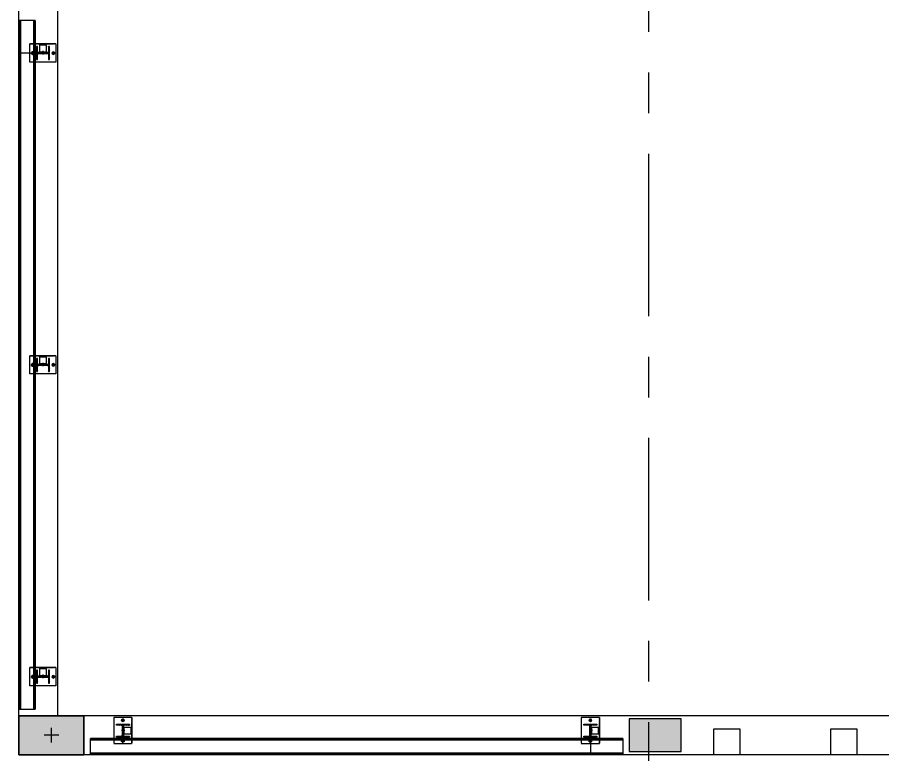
# Model space of a CAD drawing. Header units: millimetres. Extents: x 2519235 to 7246330, y 25937 to 201821.
# Drawn here: x 2626641 to 2633304, y 124585 to 130260 of the extents above; entities that cross this region are included whole.
import ezdxf
from ezdxf.enums import TextEntityAlignment as Align

# ---------------------------------------------------------------- set-up
doc = ezdxf.new("R2010")
doc.units = ezdxf.units.MM
doc.set_wipeout_variables(frame=1)
for name, pattern in [('DXK_LINE_DOT2', [3.9198, 1.9599, -1.9599]), ('HIDDEN2', [4.7625, 3.175, -1.5875]), ('TA_GL_005.00000', [13.75, 5, -1.25, 1.25, -1.25, 5])]:
    doc.linetypes.add(name, pattern=pattern)
for name, color, linetype in [('000 - 0_SYM_DWG_GRID-BUBBLE_MAIN_COLOR_1', 7, 'Continuous'), ('000 - 0_SYM_DWG_GRIDLINE_MAIN_COLOR_251', 7, 'Continuous'), ('000 - CONCRETE_COL_CUT_COLOR_1', 7, 'Continuous'), ('000 - CONCRETE_COL_HATCH_', 7, 'Continuous'), ('000 - CONCRETE_COL_WIPEOUT_', 7, 'Continuous'), ('000 - CONCRETE_PRECAST_CUT_COLOR_5', 7, 'Continuous'), ('_BOLT-M10', 7, 'Continuous'), ('_C-SC', 7, 'Continuous'), ('_Hatch', 7, 'Continuous'), ('_LOUVER-SB', 7, 'Continuous'), ('_PLATE-200', 7, 'Continuous'), ('Xref-PLAN-106.940$0$_Beam', 7, 'Continuous'), ('Xref-PLAN-106.940$0$_C500-300', 7, 'Continuous'), ('Xref-PLAN-106.940$0$_PP-Dim', 7, 'Continuous')]:
    doc.layers.add(name, color=color, linetype=linetype)
doc.styles.add('Arial', font='arial.ttf', dxfattribs={"height": 300})
doc.styles.add('TA', font='', dxfattribs={"height": 4.5})
doc.styles.get('TA').set_extended_font_data('Cordia New')

# ---------------------------------------------------------------- blocks, each defined once
blk = doc.blocks.new('*U362')
at = {"color": 7}
for p, q in [((250, -25), (-3849.3, -25)), ((-3849.3, -144.9), (-3849.3, -25)), ((-3849.3, -30.1), (250, -30.1)), ((-3849.3, -35.4), (250, -35.4)), ((250, -25), (250, -144.9)), ((-3849.3, -134.5), (250, -134.5)), ((-3849.3, -139.6), (250, -139.6)), ((-3849.3, -144.9), (250, -144.9))]:
    blk.add_line(p, q, dxfattribs=at)
at = {"layer": 'Defpoints', "color": 7}
for p, q in [((6.4, -6.4), (-6.4, 6.4)), ((-6.4, -6.4), (6.4, 6.4)), ((0, 0), (0, -144.9))]:
    blk.add_line(p, q, dxfattribs=at)
blk = doc.blocks.new('_PP-LOUVER')
at = {"layer": '_Hatch'}
h = blk.add_hatch(dxfattribs=at)
h.set_pattern_fill('STEEL', scale=1.5)
h.set_pattern_definition([(45, (-1941.0177, -2436.031), (-3.367596, 3.367596), []), (45, (-1941.0177, -2433.6497), (-3.367596, 3.367596), [])])
h.paths.add_polyline_path([(3, 67), (3, 3, 0.414214), (13, -7), (50, -7), (50, -15), (-50, -15), (-50, -7), (-13, -7, 0.414214), (-3, 3), (-3, 67, 0.414214), (-13, 77), (-50, 77), (-50, 85), (50, 85), (50, 77), (13, 77, 0.414214)])
at = {"color": 7, "linetype": 'Continuous'}
for p, q in [((70, 135), (-70, 135)), ((-70, 135), (-70, -25)), ((70, 135), (70, -25))]:
    blk.add_line(p, q, dxfattribs=at)
at = {"color": 7, "linetype": 'DXK_LINE_DOT2'}
for p, q in [((-70, 135), (-70, -25)), ((70, 135), (-70, 135)), ((70, -25), (70, 135))]:
    blk.add_line(p, q, dxfattribs=at)
at = {"color": 7, "linetype": 'HIDDEN2'}
for p, q in [((-70, -25), (-70, -65)), ((-70, -30.1), (-70, -65)), ((-70, -65), (70, -65)), ((-70, -65), (70, -65)), ((70, -65), (70, -25)), ((70, -30.1), (70, -65))]:
    blk.add_line(p, q, dxfattribs=at)
at = {"color": 7}
blk.add_lwpolyline([(-50, 85), (50, 85), (50, 77), (13, 77, 0.414214), (3, 67), (3, 3, 0.414214), (13, -7), (50, -7), (50, -15), (-50, -15), (-50, -7), (-13, -7, 0.414214), (-3, 3), (-3, 67, 0.414214), (-13, 77), (-50, 77)], format="xyb", close=True, dxfattribs=at)
for points in [[(63, 60), (3, 60), (3, 10), (63, 10)], [(63, 60), (8, 60), (8, 10), (63, 10)]]:
    blk.add_lwpolyline(points, close=True, dxfattribs=at)
at = {"layer": '_BOLT-M10', "color": 7}
for p, q in [((-11.7, 115), (11.7, 115)), ((0, 128.1), (0, 101.9)), ((16, 35), (-10, 35)), ((3, 42), (-3, 42)), ((3, 28), (-3, 28)), ((8, 42), (3, 42)), ((8, 28), (3, 28))]:
    blk.add_line(p, q, dxfattribs=at)
blk.add_lwpolyline([(-8, 110.4), (0, 105.8), (8, 110.4), (8, 119.6), (0, 124.2), (-8, 119.6)], close=True, dxfattribs=at)
for radius in [10, 6.93]:
    blk.add_circle((0, 115), radius, dxfattribs=at)
at = {"layer": 'Defpoints', "color": 7}
for p, q in [((6.4, -6.4), (-6.4, 6.4)), ((-6.4, -6.4), (6.4, 6.4))]:
    blk.add_line(p, q, dxfattribs=at)
at = {"layer": 'Defpoints', "color": 7, "linetype": 'HIDDEN2'}
for p, q in [((-11.7, -45), (11.7, -45)), ((0, -58.1), (0, -31.9))]:
    blk.add_line(p, q, dxfattribs=at)
blk.add_lwpolyline([(-8, -40.4), (0, -35.8), (8, -40.4), (8, -49.6), (0, -54.2), (-8, -49.6)], close=True, dxfattribs=at)
for radius in [10, 6.93]:
    blk.add_circle((0, -45), radius, dxfattribs=at)
blk = doc.blocks.new('*U368')
at = {"color": 7}
for p, q in [((250, -25), (-5050, -25)), ((-5050, -144.9), (-5050, -25)), ((-5050, -30.1), (250, -30.1)), ((-5050, -35.4), (250, -35.4)), ((250, -25), (250, -144.9)), ((-5050, -134.5), (250, -134.5)), ((-5050, -139.6), (250, -139.6)), ((-5050, -144.9), (250, -144.9))]:
    blk.add_line(p, q, dxfattribs=at)
at = {"layer": 'Defpoints', "color": 7}
for p, q in [((6.4, -6.4), (-6.4, 6.4)), ((-6.4, -6.4), (6.4, 6.4)), ((0, 0), (0, -144.9))]:
    blk.add_line(p, q, dxfattribs=at)
blk = doc.blocks.new('Xref-PLAN-106.940$0$_C500-300')
at = {"color": 7}
blk.add_lwpolyline([(-250, 0), (250, 0), (250, -300), (-250, -300)], close=True, dxfattribs=at)
at = {"layer": 'Defpoints', "color": 7}
for p, q in [((0, -94.1), (0, -205.9)), ((-55.9, -150), (55.9, -150))]:
    blk.add_line(p, q, dxfattribs=at)
blk = doc.blocks.new('Xref-PLAN-106.940')
at = {"color": 7}
blk.add_lwpolyline([(148569.9, 22983.4), (148969.9, 22983.4), (148969.9, 23233.4), (148569.9, 23233.4)], close=True, dxfattribs=at)
at = {"layer": 'Xref-PLAN-106.940$0$_Beam', "color": 7}
for p, q in [((146169.2, 23258.4), (148619.3, 23258.4)), ((146169.2, 22958.4), (148619.3, 22958.4)), ((153369.2, 22958.4), (153369.2, 16058.4)), ((153669.2, 22958.4), (153669.2, 16058.4))]:
    blk.add_line(p, q, dxfattribs=at)
at = {"layer": 'Xref-PLAN-106.940$0$_PP-Dim', "color": 7}
for p, q in [((148619.3, 23258.4), (153169.2, 23258.4)), ((148619.3, 22958.4), (153169.2, 22958.4))]:
    blk.add_line(p, q, dxfattribs=at)
at = {"layer": 'Xref-PLAN-106.940$0$_C500-300', "color": 7}
blk.add_blockref('Xref-PLAN-106.940$0$_C500-300', (153419.2, 23258.4), dxfattribs=at)
blk = doc.blocks.new('*U1936')
at = {"layer": '000 - 0_SYM_DWG_GRIDLINE_MAIN_COLOR_251', "color": 7, "linetype": 'ByBlock', "ltscale": 5}
blk.add_line((20, 0), (-357, 0), dxfattribs=at)
at = {"layer": '000 - 0_SYM_DWG_GRIDLINE_MAIN_COLOR_251', "color": 7}
blk.add_point((0, 0), dxfattribs=at)
at = {"color": 7, "style": 'TA', "flags": 1}
blk.add_attdef('LOCATION', (6, -6), '', height=4.5, rotation=270, dxfattribs=at)
at = {"layer": '000 - 0_SYM_DWG_GRID-BUBBLE_MAIN_COLOR_1', "color": 7, "style": 'Arial'}
blk.add_attdef('GRID-HEAD', text='', height=4, rotation=270, dxfattribs=at).set_placement((54, 0), align=Align.MIDDLE_CENTER)
blk = doc.blocks.new('*U1098')
at = {"layer": '000 - 0_SYM_DWG_GRIDLINE_MAIN_COLOR_251', "color": 7, "linetype": 'ByBlock', "ltscale": 5}
blk.add_line((2, 0), (-866, 0), dxfattribs=at)
at = {"color": 7, "style": 'TA', "flags": 1}
blk.add_attdef('LOCATION', (6, -6), '', height=4.5, rotation=270, dxfattribs=at)
at = {"layer": '000 - 0_SYM_DWG_GRID-BUBBLE_MAIN_COLOR_1', "color": 7, "style": 'Arial'}
blk.add_attdef('GRID-HEAD', text='', height=4, rotation=180, dxfattribs=at).set_placement((22, 0), align=Align.MIDDLE_CENTER)
blk = doc.blocks.new('W-1-PP17-ENT1_REV02_20260415-161303_PP17_ENT1_MAIN_DIMS_PL')
at = {"layer": '000 - 0_SYM_DWG_GRIDLINE_MAIN_COLOR_251', "color": 7, "linetype": 'TA_GL_005.00000'}
for name, p, xscale, yscale, zscale, rotation in [('*U1936', (13200, 0), 50.00000000000004, 50.00000000000004, 50.00000000000004, 90), ('*U1098', (-18300, 0), 50, 50, 50, 180)]:
    blk.add_blockref(name, p, dxfattribs=dict(at, xscale=xscale, yscale=yscale, zscale=zscale, rotation=rotation))
blk = doc.blocks.new('*U2086')
at = {"layer": '000 - CONCRETE_COL_HATCH_'}
h = blk.add_hatch(dxfattribs=at)
h.set_pattern_fill('AR-CONC', scale=0.04)
h.set_pattern_definition([(50, (800, -838206.8257), (7.28738676, -0.63756342), [0.762, -8.382]), (355, (800, -838206.826), (-1.40973686, 7.64227381), [0.6096, -6.70562337]), (100.4514447, (800.607, -838206.879), (5.877649884, 7.004710076), [0.64760035, -7.123609784]), (46.1842, (800, -838204.794), (10.84316164, -1.68169312), [1.143, -12.573]), (96.6355576, (800.904, -838204.934), (9.49616536, 9.89704498), [0.97140093, -10.68542433]), (351.1841512, (800, -838204.794), (9.49616536, 9.89704498), [0.91439868, -10.05838928]), (21, (801.016, -838205.3017), (6.06457565, -4.090607927), [0.762, -8.382]), (326, (801.016, -838205.302), (2.472081134, 7.367518645), [0.6096, -6.7056]), (71.451445, (801.5214, -838205.6426), (8.53665677, 3.276910755), [0.64760035, -7.123597504]), (37.5, (800, -838206.8257), (0.12354413, 3.382201555), [0, -6.62432, 0, -6.8072, 0, -6.731]), (7.5, (800, -838206.8257), (2.6727865, 4.007222993), [0, -3.88112, 0, -6.47192, 0, -2.5654]), (327.5, (797.7343, -838206.8257), (5.423623807, -0.22914976), [0, -2.54, 0, -7.9248, 0, -10.5156]), (317.5, (796.7183, -838206.8257), (5.925167255, 1.01705964), [0, -3.302, 0, -5.26288, 0, -7.4676])])
h.paths.add_polyline_path([(0, 0), (400, 0), (400, 250), (0, 250)])
at = {"layer": '000 - CONCRETE_COL_CUT_COLOR_1', "color": 7, "lineweight": -2}
blk.add_lwpolyline([(0, 0), (400, 0), (400, 250), (0, 250), (0, 250), (0, 250), (0, 250), (0, 250), (0, 250), (0, 250), (0, 250), (0, 250), (0, 250), (0, 250), (0, 250), (0, 250), (0, 250), (0, 250), (0, 250), (0, 250), (0, 250), (0, 250), (0, 250), (0, 250), (0, 250), (0, 250), (0, 250), (0, 250), (0, 250), (0, 250), (0, 250), (0, 250), (0, 250), (0, 250), (0, 250), (0, 250), (0, 250), (0, 250), (0, 250), (0, 250), (0, 250), (0, 250), (0, 250), (0, 250), (0, 250), (0, 250), (0, 250), (0, 250)], close=True, dxfattribs=at)
blk = doc.blocks.new('*U2087')
at = {"layer": '000 - CONCRETE_COL_HATCH_'}
h = blk.add_hatch(dxfattribs=at)
h.set_pattern_fill('AR-CONC', scale=0.04)
h.set_pattern_definition([(50, (1000.3314, -835906.881), (7.28738676, -0.63756342), [0.762, -8.382]), (355, (1000.3314, -835906.881), (-1.40973686, 7.64227381), [0.6096, -6.70562337]), (100.4514447, (1000.939, -835906.934), (5.877649884, 7.004710076), [0.64760035, -7.123609784]), (46.1842, (1000.331, -835904.849), (10.84316164, -1.68169312), [1.143, -12.573]), (96.6355576, (1001.235, -835904.989), (9.49616536, 9.89704498), [0.97140093, -10.68542433]), (351.1841512, (1000.331, -835904.849), (9.49616536, 9.89704498), [0.91439868, -10.05838928]), (21, (1001.3474, -835905.357), (6.06457565, -4.090607927), [0.762, -8.382]), (326, (1001.3474, -835905.357), (2.472081134, 7.367518645), [0.6096, -6.7056]), (71.451445, (1001.853, -835905.698), (8.53665677, 3.276910755), [0.64760035, -7.123597504]), (37.5, (1000.3314, -835906.881), (0.12354413, 3.382201555), [0, -6.62432, 0, -6.8072, 0, -6.731]), (7.5, (1000.3314, -835906.881), (2.6727865, 4.007222993), [0, -3.88112, 0, -6.47192, 0, -2.5654]), (327.5, (998.0658, -835906.881), (5.423623807, -0.22914976), [0, -2.54, 0, -7.9248, 0, -10.5156]), (317.5, (997.05, -835906.881), (5.925167255, 1.01705964), [0, -3.302, 0, -5.26288, 0, -7.4676])])
h.paths.add_polyline_path([(0, 0), (500.2, 0), (500.2, 300), (0, 300)])
at = {"layer": '000 - CONCRETE_COL_CUT_COLOR_1', "color": 7, "lineweight": -2}
blk.add_lwpolyline([(0, 0), (500.2, 0), (500.2, 300), (0, 300), (0, 300), (0, 300), (0, 300), (0, 300), (0, 300), (0, 300), (0, 300), (0, 300), (0, 300), (0, 300), (0, 300), (0, 300), (0, 300), (0, 300), (0, 300), (0, 300), (0, 300), (0, 300), (0, 300), (0, 300), (0, 300), (0, 300), (0, 300), (0, 300), (0, 300), (0, 300), (0, 300), (0, 300), (0, 300), (0, 300), (0, 300), (0, 300), (0, 300), (0, 300), (0, 300), (0, 300), (0, 300), (0, 300), (0, 300), (0, 300), (0, 300), (0, 300), (0, 300), (0, 300)], close=True, dxfattribs=at)
blk = doc.blocks.new('A$C6d15e31b')
at = {"layer": '_PLATE-200', "color": 7}
for points in [[(11800, 0), (11800, -200), (11600, -200), (11600, 0)], [(12700, 0), (12700, -200), (12500, -200), (12500, 0)]]:
    blk.add_lwpolyline(points, close=True, dxfattribs=at)
at = {"color": 7}
for name, p in [('W-1-PP17-ENT1_REV02_20260415-161303_PP17_ENT1_MAIN_DIMS_PL', (0, 0)), ('Xref-PLAN-106.940', (-135619.3, -23258.4))]:
    blk.add_blockref(name, p, dxfattribs=at)
at = {"layer": '_C-SC', "color": 7, "rotation": 180}
for p in [(13650.6, -149.9), (17249.8, -149.9)]:
    blk.add_blockref('_PP-LOUVER', p, dxfattribs=at)
at = {"layer": '_C-SC', "color": 7, "xscale": -1.000000000000002, "rotation": 90}
for p in [(17899.8, -600), (17899.8, -3000), (17899.8, -5400)]:
    blk.add_blockref('_PP-LOUVER', p, dxfattribs=at)
at = {"layer": '_LOUVER-SB', "color": 7, "rotation": 180}
blk.add_blockref('*U362', (13650.6, -149.9), dxfattribs=at)
at = {"layer": '_LOUVER-SB', "color": 7, "xscale": -1.000000000000002, "rotation": 90}
blk.add_blockref('*U368', (17899.8, -5400), dxfattribs=at)
at = {"layer": '000 - CONCRETE_PRECAST_CUT_COLOR_5', "color": 7}
for name, p in [('*U2087', (17549.8, -300)), ('*U2086', (12950.6, -275))]:
    blk.add_blockref(name, p, dxfattribs=at)

msp = doc.modelspace()

# ---------------------------------------------------------------- block references
at = {"color": 7, "rotation": 180}
msp.add_blockref('A$C6d15e31b', (2644703.703, 124585.018), dxfattribs=at)

doc.saveas('drawing.dxf')
